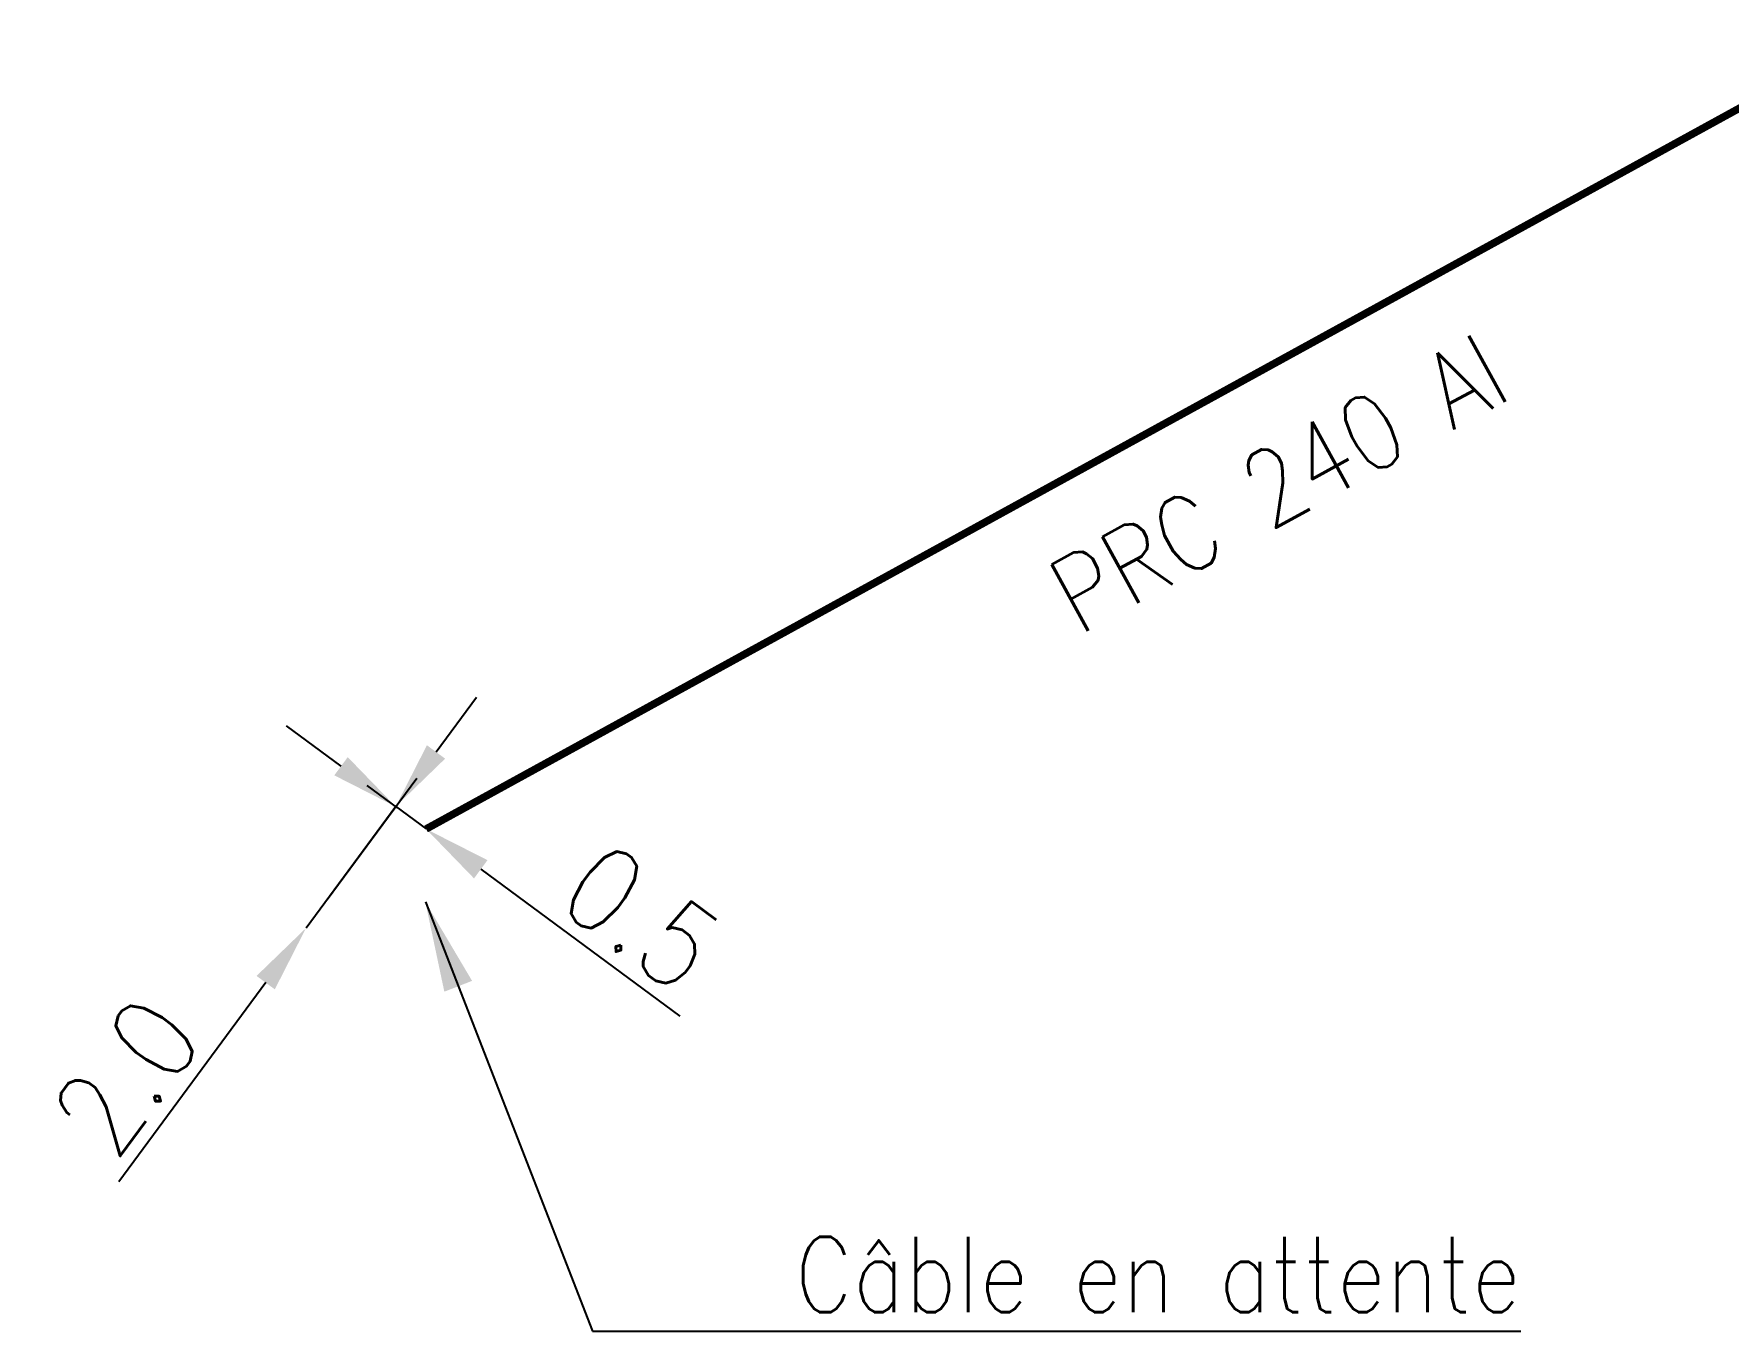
# Model space of a CAD drawing. Header units: millimetres. Extents: x 185000 to 186000, y 127000 to 128000.
# Drawn here: x 185368.3 to 185390.74, y 127569.71 to 127586.9 of the extents above; entities that cross this region are included whole.
import ezdxf
from ezdxf.enums import TextEntityAlignment as Align

# ---------------------------------------------------------------- set-up
doc = ezdxf.new("R2010")
doc.units = ezdxf.units.MM
doc.header["$PDMODE"] = 34
doc.layers.get('DEFPOINTS').update_dxf_attribs({"linetype": 'CONTINUOUS'})
doc.layers.add('M_120', color=5, linetype='M_ST_13')
doc.styles.get("Standard").update_dxf_attribs({"font": 'romans.shx', "width": 0.85})
doc.linetypes.add('M_ST_13', pattern='A,5,-0.3,["oo",Standard,S=1.5,R=0,X=0,Y=-0.5],-3', length=8.3)
doc.dimstyles.get("Standard").update_dxf_attribs({"dimtxt": 1.5, "dimasz": 1.2, "dimexe": 0.625, "dimexo": 0.625, "dimgap": 0.25, "dimtad": 1, "dimdec": 1, "dimzin": 0, "dimdsep": 46, "dimtxsty": 'Standard', "dimcen": -0.5, "dimadec": 0, "dimazin": 0, "dimtfac": 1, "dimtdec": 1, "dimtmove": 0, "dimatfit": 3, "dimfxl": 0, "dimtolj": 1, "dimtzin": 0, "dimarcsym": 0})

# ---------------------------------------------------------------- blocks, each defined once
blk = doc.blocks.new('*D408')
at = {"layer": 'DEFPOINTS', "color": 0, "linetype": 'Continuous', "transparency": 16777216}
for p in [(185373.495, 127576.368), (185371.905, 127575.056), (185371.905, 127575.056)]:
    blk.add_point(p, dxfattribs=at)
at = {"layer": 'M_120', "color": 0, "linetype": 'Continuous', "lineweight": -2, "transparency": 16777216}
for p, q in [((185373.627, 127577.389), (185374.161, 127578.113)), ((185373.117, 127576.647), (185372.715, 127576.944)), ((185373.092, 127576.665), (185371.905, 127575.056)), ((185371.37, 127574.332), (185369.423, 127571.694))]:
    blk.add_line(p, q, dxfattribs=at)
at = {"layer": 'M_120', "color": 0, "linetype": 'Continuous', "transparency": 16777216}
for points in [[(185373.506, 127577.478), (185373.747, 127577.3), (185373.092, 127576.665)], [(185371.249, 127574.421), (185371.491, 127574.243), (185371.905, 127575.056)]]:
    blk.add_solid(points, dxfattribs=at)
at = {"layer": 'M_120', "color": 0, "linetype": 'Continuous', "transparency": 16777216, "insert": (185369.526, 127573.096), "char_height": 1.125, "attachment_point": 5, "rotation": 53.5707}
blk.add_mtext('\\A1;2.0', dxfattribs=at)
blk = doc.blocks.new('*D409')
at = {"layer": 'DEFPOINTS', "color": 0, "linetype": 'Continuous', "transparency": 16777216}
for p in [(185373.092, 127576.665), (185373.495, 127576.368), (185371.905, 127575.056)]:
    blk.add_point(p, dxfattribs=at)
at = {"layer": 'M_120', "color": 0, "linetype": 'Continuous', "lineweight": -2, "transparency": 16777216}
for p, q in [((185372.368, 127577.2), (185371.644, 127577.734)), ((185372.183, 127575.433), (185373.371, 127577.042)), ((185373.092, 127576.665), (185373.495, 127576.368)), ((185374.219, 127575.834), (185376.857, 127573.887))]:
    blk.add_line(p, q, dxfattribs=at)
at = {"layer": 'M_120', "color": 0, "linetype": 'Continuous', "transparency": 16777216}
for points in [[(185372.457, 127577.32), (185372.279, 127577.079), (185373.092, 127576.665)], [(185374.308, 127575.955), (185374.13, 127575.713), (185373.495, 127576.368)]]:
    blk.add_solid(points, dxfattribs=at)
at = {"layer": 'M_120', "color": 0, "linetype": 'Continuous', "transparency": 16777216, "insert": (185376.345, 127575.197), "char_height": 1.125, "attachment_point": 5, "rotation": 323.5707}
blk.add_mtext('\\A1;0.5', dxfattribs=at)

msp = doc.modelspace()

# ---------------------------------------------------------------- linework, layer by layer
at = {"layer": 'M_120'}
msp.add_lwpolyline([(185373.495, 127576.368, 0.1, 0.1, 0), (185392.595, 127586.854, 0.1, 0.1, -0.283477)], format="xyseb", dxfattribs=at)

# ---------------------------------------------------------------- texts
at = {"layer": 'M_120', "width": 0.85}
msp.add_text('PRC 240 Al', height=1, rotation=28.766, dxfattribs=at).set_placement((185384.786, 127580.95), align=Align.MIDDLE)
at = {"layer": 'M_120', "linetype": 'Continuous', "insert": (185387.998, 127570.464), "char_height": 1, "attachment_point": 6}
msp.add_mtext('Câble en attente', dxfattribs=at)

# ---------------------------------------------------------------- dimensions: what is measured, and where the dimension line sits
at = {"layer": 'M_120', "linetype": 'Continuous'}
for base, angle, picture, middle in [((185371.905, 127575.056), 53.5707, '*D408', (185370.129, 127572.651)), ((185373.092, 127576.665), 323.5707, '*D409', (185375.9, 127574.593))]:
    dim = msp.add_linear_dim(base=base, p1=(185373.495, 127576.368), p2=(185371.905, 127575.056), angle=angle, dimstyle='Standard', override={"dimscale": 0.75}, dxfattribs=at)
    dim.commit()
    dim.dimension.update_dxf_attribs({"geometry": picture, "text_midpoint": middle, "dimtype": 160})

# ---------------------------------------------------------------- leaders
at = {"layer": 'M_120', "linetype": 'Continuous', "annotation_type": 0, "has_hookline": 1, "hookline_direction": 0, "text_width": 10.848}
msp.add_leader([(185373.485, 127575.402), (185375.7, 127569.714), (185376.9, 127569.714)], dimstyle='Standard', dxfattribs=at)

doc.saveas('drawing.dxf')
